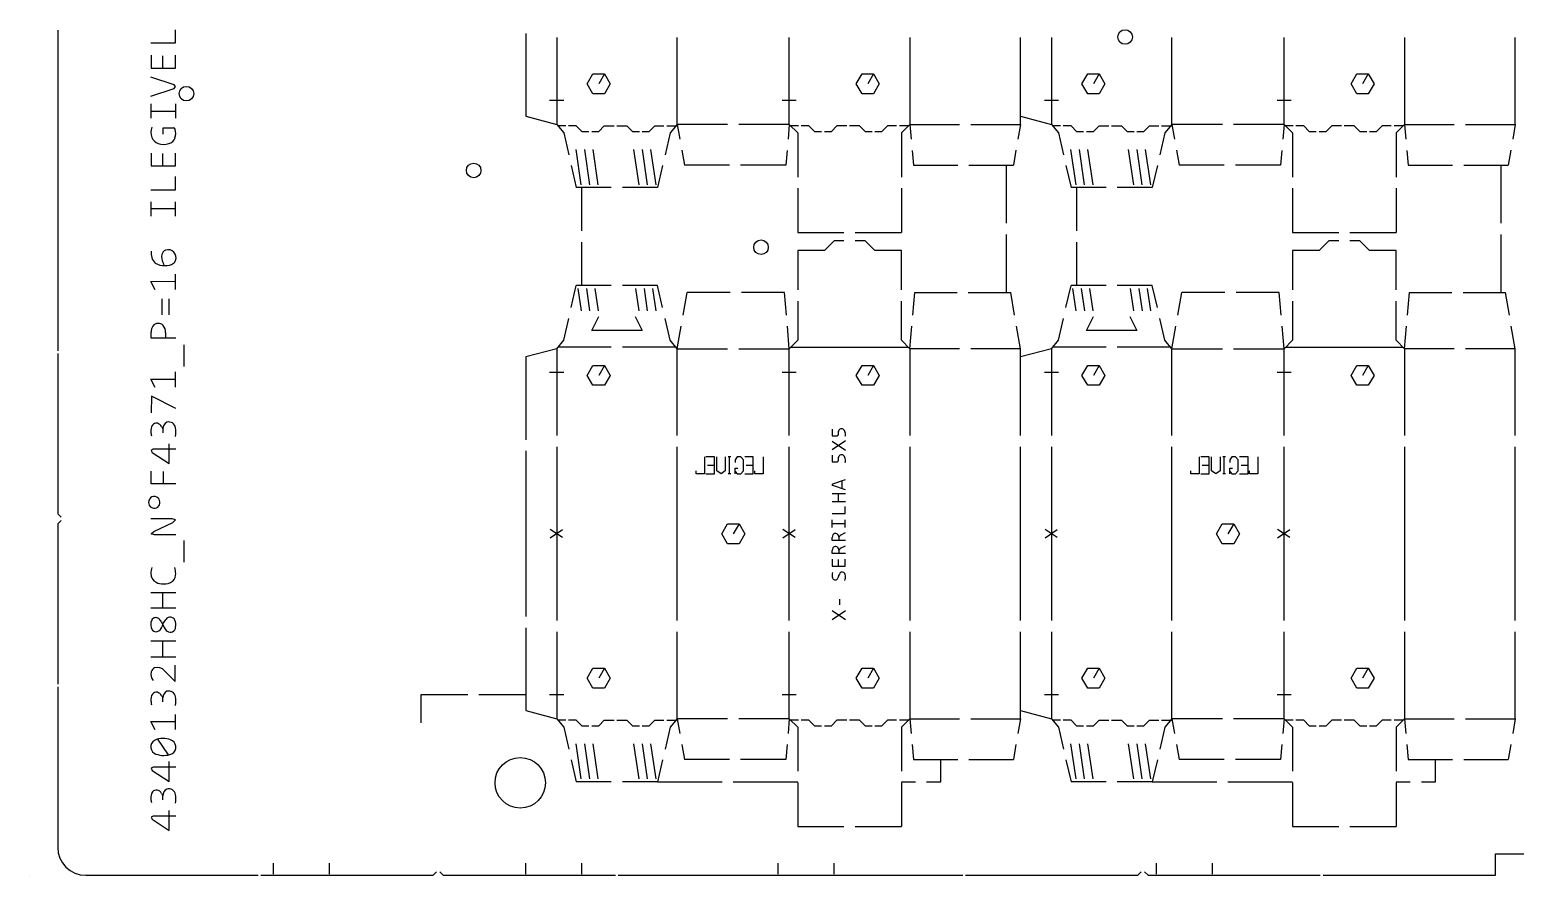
# Model space of a CAD drawing. Extents: x 0 to 1050, y 0 to 723.
# Drawn here: x 0 to 530, y 0 to 302 of the extents above; entities that cross this region are included whole.
import ezdxf

# ---------------------------------------------------------------- set-up
doc = ezdxf.new("R2010")
doc.units = 0
doc.layers.add('LAYOUT_PONTES', color=4, linetype='CONTINUOUS')

msp = doc.modelspace()

# ---------------------------------------------------------------- linework, layer by layer
at = {"layer": 'Layout_Pontes', "color": 16, "linetype": 'CONTINUOUS', "true_color": 0x800000}
for p, q in [((10, 301.52), (10, 244.33)), ((10, 244.33), (10, 187.15)), ((10, 186.15), (10, 128.97)), ((10, 128.97), (11.2, 127.77)), ((11.2, 126.57), (10, 125.37)), ((10, 125.37), (10, 68.18)), ((10, 67.18), (10, 10)), ((522.9, 0), (522.9, 7.7)), ((522.9, 7.7), (537.1, 7.7)), ((0, 0), (0, 0)), ((0, 0), (0, 0)), ((0, 0), (0, 0)), ((0, 0), (0, 0)), ((0, 0), (0, 0)), ((0, 0), (0, 0)), ((0, 0), (0, 0)), ((0, 0), (0, 0)), ((0, 0), (0, 0)), ((0, 0), (0, 0)), ((0, 0), (0, 0)), ((0, 0), (0, 0)), ((0, 0), (0, 0)), ((0, 0), (0, 0)), ((0, 0), (0, 0)), ((0, 0), (0, 0)), ((0, 0), (0, 0)), ((0, 0), (0, 0)), ((0, 0), (0, 0)), ((0, 0), (0, 0)), ((0, 0), (0, 0)), ((0, 0), (0, 0)), ((0, 0), (0, 0)), ((0, 0), (0, 0)), ((0, 0), (0, 0)), ((0, 0), (0, 0)), ((0, 0), (0, 0)), ((0, 0), (0, 0)), ((0, 0), (0, 0)), ((0, 0), (0, 0)), ((0, 0), (0, 0)), ((0, 0), (0, 0)), ((0, 0), (0, 0)), ((0, 0), (0, 0)), ((0, 0), (0, 0)), ((0, 0), (0, 0)), ((0, 0), (0, 0)), ((0, 0), (0, 0)), ((0, 0), (0, 0)), ((0, 0), (0, 0)), ((0, 0), (0, 0)), ((0, 0), (0, 0)), ((0, 0), (0, 0)), ((0, 0), (0, 0)), ((0, 0), (0, 0)), ((0, 0), (0, 0)), ((0, 0), (0, 0)), ((0, 0), (0, 0)), ((0, 0), (0, 0)), ((0, 0), (0, 0)), ((0, 0), (0, 0)), ((0, 0), (0, 0)), ((0, 0), (0, 0)), ((0, 0), (0, 0)), ((0, 0), (0, 0)), ((0, 0), (0, 0)), ((20, 0), (81.46, 0)), ((82.46, 0), (143.93, 0)), ((143.93, 0), (145.12, 1.2)), ((146.32, 1.2), (147.53, 0)), ((147.53, 0), (208.99, 0)), ((209.99, 0), (271.45, 0)), ((271.45, 0), (332.91, 0)), ((333.91, 0), (395.38, 0)), ((395.38, 0), (396.57, 1.2)), ((397.77, 1.2), (398.98, 0)), ((398.98, 0), (460.44, 0)), ((461.44, 0), (522.9, 0))]:
    msp.add_line(p, q, dxfattribs=at)
at = {"layer": 'Layout_Pontes', "color": 4, "linetype": 'CONTINUOUS', "true_color": 0x00ffff}
for p, q in [((43.24, 296.93), (51.99, 296.93)), ((51.99, 296.93), (51.99, 301.6)), ((43.34, 292.56), (43.34, 287.95)), ((47.49, 287.95), (47.49, 292.38)), ((51.99, 287.95), (51.99, 292.56)), ((43.34, 287.95), (51.99, 287.95)), ((51.5, 281.95), (43.22, 284.78)), ((52.05, 281.34), (51.5, 281.95)), ((51.52, 280.73), (52.05, 281.34)), ((43.22, 277.93), (51.52, 280.73)), ((190.5, 276.35), (185.5, 276.35)), ((273.5, 276.35), (268.5, 276.35)), ((367, 276.35), (362, 276.35)), ((450, 276.35), (445, 276.35)), ((43.35, 270.04), (43.35, 275.18)), ((43.35, 272.61), (51.99, 272.61)), ((51.99, 275.18), (51.99, 270.04)), ((47.65, 264.39), (47.65, 266.68)), ((47.65, 266.68), (51.3, 266.68)), ((43.35, 257.66), (43.35, 253.05)), ((47.49, 253.05), (47.49, 257.49)), ((51.99, 253.05), (51.99, 257.66)), ((43.35, 253.05), (51.99, 253.05)), ((51.99, 244.58), (51.99, 249.25)), ((43.24, 244.58), (51.99, 244.58)), ((43.35, 235.14), (43.35, 240.29)), ((51.99, 235.14), (51.99, 240.29)), ((51.99, 237.71), (43.35, 237.71)), ((51.95, 214.45), (51.95, 209)), ((43.19, 211.88), (51.95, 211.9)), ((44.72, 208.88), (43.19, 211.88)), ((47.17, 205.69), (47.17, 199.94)), ((49.77, 199.94), (49.77, 205.69)), ((43.34, 191.65), (43.34, 193.76)), ((52.1, 191.65), (43.34, 191.65)), ((48.48, 193.62), (48.48, 191.65)), ((55.09, 181.47), (55.09, 189.28)), ((43.19, 176.98), (51.95, 177)), ((44.72, 173.98), (43.19, 176.98)), ((51.95, 179.55), (51.95, 174.1)), ((190.5, 179.35), (185.5, 179.35)), ((273.5, 179.35), (268.5, 179.35)), ((367, 179.35), (362, 179.35)), ((450, 179.35), (445, 179.35)), ((43.43, 170.88), (43.39, 164.92)), ((52.14, 166.5), (43.43, 170.88)), ((47.51, 159.25), (47.52, 157.8)), ((49.73, 146.88), (49.81, 153.97)), ((44.04, 152.01), (43.34, 151.59)), ((43.34, 151.59), (43.71, 150.84)), ((43.71, 150.84), (49.73, 146.88)), ((52.1, 152.01), (44.04, 152.01)), ((43.35, 139.68), (43.35, 144.22)), ((47.65, 144.01), (47.65, 139.68)), ((52.1, 139.68), (43.35, 139.68)), ((50.79, 127.11), (43.24, 127.11)), ((43.31, 121.85), (44.25, 122.68)), ((44.25, 122.68), (51.06, 125.9)), ((52.02, 126.75), (50.79, 127.11)), ((51.06, 125.9), (52.02, 126.75)), ((190.05, 120.46), (185.72, 123.39)), ((190.05, 123.27), (185.72, 120.27)), ((273.05, 120.46), (268.72, 123.39)), ((273.05, 123.27), (268.72, 120.27)), ((366.55, 120.46), (362.22, 123.39)), ((366.55, 123.27), (362.22, 120.27)), ((449.55, 120.46), (445.22, 123.39)), ((449.55, 123.27), (445.22, 120.27)), ((44.5, 121.5), (43.31, 121.85)), ((52.1, 121.5), (44.5, 121.5)), ((55.09, 111.67), (55.09, 119.48)), ((43.24, 100.94), (52.1, 100.94)), ((47.49, 95.31), (47.49, 100.94)), ((52.1, 95.31), (43.24, 95.31)), ((46.98, 90.46), (48, 88.34)), ((52.1, 83.49), (43.24, 83.49)), ((47.49, 77.86), (47.49, 83.49)), ((52.1, 77.86), (43.24, 77.86)), ((51.86, 69.17), (51.92, 74.95)), ((48.07, 72.99), (51.86, 69.17)), ((190.5, 64.35), (185.5, 64.35)), ((273.5, 64.35), (268.5, 64.35)), ((367, 64.35), (362, 64.35)), ((450, 64.35), (445, 64.35)), ((47.52, 61.83), (47.51, 63.28)), ((43.19, 54.84), (51.95, 54.86)), ((44.72, 51.84), (43.19, 54.84)), ((51.95, 57.41), (51.95, 51.96)), ((49.55, 42.96), (45.72, 48.57)), ((44.04, 38.59), (43.34, 38.17)), ((43.34, 38.17), (43.71, 37.42)), ((43.71, 37.42), (49.73, 33.46)), ((52.1, 38.59), (44.04, 38.59)), ((49.73, 33.46), (49.81, 40.55)), ((47.52, 26.93), (47.51, 28.38)), ((49.73, 16.01), (49.81, 23.1)), ((44.04, 21.14), (43.34, 20.72)), ((43.34, 20.72), (43.71, 19.97)), ((43.71, 19.97), (49.73, 16.01)), ((52.1, 21.14), (44.04, 21.14)), ((87, 0.35), (87, 4.35)), ((107, 0.35), (107, 4.35)), ((177, 0.35), (177, 4.35)), ((197, 0.35), (197, 4.35)), ((267, 0.35), (267, 4.35)), ((287, 0.35), (287, 4.35)), ((402, 0.35), (402, 4.35)), ((422, 0.35), (422, 4.35))]:
    msp.add_line(p, q, dxfattribs=at)
at = {"layer": 'Layout_Pontes', "color": 254, "linetype": 'CONTINUOUS', "true_color": 0xffffff}
for p, q in [((177, 300.32), (177, 270.8)), ((353.5, 267.85), (353.5, 298.85)), ((530, 267.85), (530, 298.85)), ((198.9, 282.34), (200.95, 285.89)), ((200.95, 278.79), (198.9, 282.34)), ((200.95, 285.89), (205.06, 285.89)), ((205.05, 285.89), (203, 282.35)), ((207.1, 282.34), (205.05, 278.79)), ((205.06, 285.89), (207.1, 282.34)), ((294.9, 282.34), (296.95, 285.89)), ((296.95, 278.79), (294.9, 282.34)), ((296.95, 285.89), (301.06, 285.89)), ((301.05, 285.89), (299, 282.35)), ((303.1, 282.34), (301.05, 278.79)), ((301.06, 285.89), (303.1, 282.34)), ((375.4, 282.34), (377.45, 285.89)), ((377.45, 278.79), (375.4, 282.34)), ((377.45, 285.89), (381.56, 285.89)), ((381.55, 285.89), (379.5, 282.35)), ((383.6, 282.34), (381.55, 278.79)), ((381.56, 285.89), (383.6, 282.34)), ((471.4, 282.34), (473.45, 285.89)), ((473.45, 278.79), (471.4, 282.34)), ((473.45, 285.89), (477.56, 285.89)), ((477.55, 285.89), (475.5, 282.35)), ((479.6, 282.34), (477.55, 278.79)), ((477.56, 285.89), (479.6, 282.34)), ((205.05, 278.79), (200.95, 278.79)), ((301.05, 278.79), (296.95, 278.79)), ((381.55, 278.79), (377.45, 278.79)), ((477.55, 278.79), (473.45, 278.79)), ((177, 270.8), (188, 267.85)), ((353.5, 270.8), (364.5, 267.85)), ((188, 267.85), (190.5, 264.85)), ((195, 267.35), (197, 265.35)), ((197, 265.35), (199.5, 265.35)), ((200.5, 265.35), (203, 265.35)), ((203, 265.35), (205, 267.35)), ((213, 267.35), (215, 265.35)), ((215, 265.35), (217.5, 265.35)), ((218.5, 265.35), (221, 265.35)), ((221, 265.35), (223, 267.35)), ((231, 267.85), (228.5, 264.85)), ((231, 267.85), (231.93, 262.57)), ((271, 267.85), (270.54, 262.59)), ((271, 267.85), (274, 264.85)), ((278, 267.35), (280, 265.35)), ((280, 265.35), (282.5, 265.35)), ((283.5, 265.35), (286, 265.35)), ((286, 265.35), (288, 267.35)), ((296, 267.35), (298, 265.35)), ((298, 265.35), (300.5, 265.35)), ((301.5, 265.35), (304, 265.35)), ((304, 265.35), (306, 267.35)), ((311, 264.85), (314, 267.85)), ((314, 267.85), (314.46, 262.59)), ((353.5, 267.85), (352.57, 262.57)), ((364.5, 267.85), (367, 264.85)), ((371.5, 267.35), (373.5, 265.35)), ((373.5, 265.35), (376, 265.35)), ((377, 265.35), (379.5, 265.35)), ((379.5, 265.35), (381.5, 267.35)), ((389.5, 267.35), (391.5, 265.35)), ((391.5, 265.35), (394, 265.35)), ((395, 265.35), (397.5, 265.35)), ((397.5, 265.35), (399.5, 267.35)), ((407.5, 267.85), (405, 264.85)), ((407.5, 267.85), (408.43, 262.57)), ((447.5, 267.85), (447.04, 262.59)), ((447.5, 267.85), (450.5, 264.85)), ((454.5, 267.35), (456.5, 265.35)), ((456.5, 265.35), (459, 265.35)), ((460, 265.35), (462.5, 265.35)), ((462.5, 265.35), (464.5, 267.35)), ((472.5, 267.35), (474.5, 265.35)), ((474.5, 265.35), (477, 265.35)), ((478, 265.35), (480.5, 265.35)), ((480.5, 265.35), (482.5, 267.35)), ((487.5, 264.85), (490.5, 267.85)), ((490.5, 267.85), (490.96, 262.59)), ((530, 267.85), (529.07, 262.57)), ((190.5, 264.85), (192.3, 257.05)), ((228.5, 264.85), (226.7, 257.05)), ((274, 264.85), (274, 249.1)), ((311, 264.85), (311, 249.1)), ((367, 264.85), (368.8, 257.05)), ((405, 264.85), (403.2, 257.05)), ((450.5, 264.85), (450.5, 249.1)), ((487.5, 264.85), (487.5, 249.1)), ((194.84, 258.95), (196.67, 246.35)), ((197.88, 258.95), (199.7, 246.35)), ((200.91, 258.95), (202.74, 246.35)), ((215.43, 258.95), (217.26, 246.35)), ((218.46, 258.95), (220.29, 246.35)), ((221.49, 258.95), (223.32, 246.35)), ((232.62, 258.63), (233.56, 253.35)), ((270.19, 258.61), (269.73, 253.35)), ((314.81, 258.61), (315.27, 253.35)), ((351.87, 258.63), (350.94, 253.35)), ((371.34, 258.95), (373.17, 246.35)), ((374.38, 258.95), (376.2, 246.35)), ((377.41, 258.95), (379.24, 246.35)), ((391.93, 258.95), (393.76, 246.35)), ((394.96, 258.95), (396.79, 246.35)), ((397.99, 258.95), (399.82, 246.35)), ((409.12, 258.63), (410.06, 253.35)), ((446.69, 258.61), (446.23, 253.35)), ((491.31, 258.61), (491.77, 253.35)), ((528.37, 258.63), (527.44, 253.35)), ((193.2, 253.15), (195, 245.35)), ((225.8, 253.15), (224, 245.35)), ((249.64, 253.35), (233.56, 253.35)), ((269.73, 253.35), (253.64, 253.35)), ((315.27, 253.35), (331.1, 253.35)), ((335.1, 253.35), (350.94, 253.35)), ((348.5, 232.6), (348.5, 253.35)), ((369.7, 253.15), (371.5, 245.35)), ((402.3, 253.15), (400.5, 245.35)), ((426.14, 253.35), (410.06, 253.35)), ((446.23, 253.35), (430.14, 253.35)), ((491.77, 253.35), (507.6, 253.35)), ((511.6, 253.35), (527.44, 253.35)), ((525, 232.6), (525, 253.35)), ((207.5, 245.35), (195, 245.35)), ((197, 229.85), (197, 245.35)), ((224, 245.35), (211.5, 245.35)), ((274, 245.1), (274, 229.35)), ((311, 245.1), (311, 229.35)), ((384, 245.35), (371.5, 245.35)), ((373.5, 245.35), (373.5, 229.85)), ((400.5, 245.35), (388, 245.35)), ((450.5, 245.1), (450.5, 229.35)), ((487.5, 245.1), (487.5, 229.35)), ((274, 229.35), (290.5, 229.35)), ((294.5, 229.35), (311, 229.35)), ((348.5, 207.85), (348.5, 228.6)), ((450.5, 229.35), (467, 229.35)), ((471, 229.35), (487.5, 229.35)), ((525, 207.85), (525, 228.6)), ((197, 210.35), (197, 225.85)), ((274, 222.85), (274, 208.85)), ((283.5, 222.85), (274, 222.85)), ((287, 226.35), (283.5, 222.85)), ((290.5, 226.35), (287, 226.35)), ((298, 226.35), (294.5, 226.35)), ((301.5, 222.85), (298, 226.35)), ((311, 222.85), (301.5, 222.85)), ((311, 208.85), (311, 222.85)), ((373.5, 225.85), (373.5, 210.35)), ((450.5, 222.85), (450.5, 208.85)), ((460, 222.85), (450.5, 222.85)), ((463.5, 226.35), (460, 222.85)), ((467, 226.35), (463.5, 226.35)), ((474.5, 226.35), (471, 226.35)), ((478, 222.85), (474.5, 226.35)), ((487.5, 222.85), (478, 222.85)), ((487.5, 208.85), (487.5, 222.85)), ((193.2, 202.55), (195, 210.35)), ((207.5, 210.35), (195, 210.35)), ((196.84, 201.35), (195.67, 209.35)), ((199.87, 201.35), (198.71, 209.35)), ((202.9, 201.35), (201.74, 209.35)), ((224, 210.35), (211.5, 210.35)), ((217.42, 201.35), (216.26, 209.35)), ((220.45, 201.35), (219.29, 209.35)), ((223.49, 201.35), (222.32, 209.35)), ((225.8, 202.55), (224, 210.35)), ((233.11, 199.82), (234.52, 207.85)), ((249.89, 207.85), (234.52, 207.85)), ((269.25, 207.85), (253.89, 207.85)), ((269.95, 199.84), (269.25, 207.85)), ((315.05, 199.84), (315.75, 207.85)), ((315.75, 207.85), (330.86, 207.85)), ((334.86, 207.85), (349.97, 207.85)), ((351.39, 199.82), (349.97, 207.85)), ((369.7, 202.55), (371.5, 210.35)), ((384, 210.35), (371.5, 210.35)), ((373.34, 201.35), (372.17, 209.35)), ((376.37, 201.35), (375.21, 209.35)), ((379.4, 201.35), (378.24, 209.35)), ((400.5, 210.35), (388, 210.35)), ((393.92, 201.35), (392.76, 209.35)), ((396.95, 201.35), (395.79, 209.35)), ((399.99, 201.35), (398.82, 209.35)), ((402.3, 202.55), (400.5, 210.35)), ((409.61, 199.82), (411.02, 207.85)), ((426.39, 207.85), (411.02, 207.85)), ((445.75, 207.85), (430.39, 207.85)), ((446.45, 199.84), (445.75, 207.85)), ((491.55, 199.84), (492.25, 207.85)), ((492.25, 207.85), (507.36, 207.85)), ((511.36, 207.85), (526.47, 207.85)), ((527.89, 199.82), (526.47, 207.85)), ((274, 204.85), (274, 190.85)), ((311, 190.85), (311, 204.85)), ((450.5, 204.85), (450.5, 190.85)), ((487.5, 190.85), (487.5, 204.85)), ((190.5, 190.85), (192.3, 198.65)), ((200.5, 194.35), (203, 199.35)), ((216, 199.35), (218.5, 194.35)), ((228.5, 190.85), (226.7, 198.65)), ((367, 190.85), (368.8, 198.65)), ((377, 194.35), (379.5, 199.35)), ((392.5, 199.35), (395, 194.35)), ((405, 190.85), (403.2, 198.65)), ((188, 187.85), (190.5, 190.85)), ((218.5, 194.35), (200.5, 194.35)), ((231, 187.85), (228.5, 190.85)), ((231, 187.85), (232.41, 195.88)), ((271, 187.85), (270.3, 195.86)), ((274, 190.85), (271, 187.85)), ((314, 187.85), (311, 190.85)), ((314, 187.85), (314.7, 195.86)), ((353.5, 187.85), (352.08, 195.88)), ((364.5, 187.85), (367, 190.85)), ((395, 194.35), (377, 194.35)), ((407.5, 187.85), (405, 190.85)), ((407.5, 187.85), (408.91, 195.88)), ((447.5, 187.85), (446.8, 195.86)), ((450.5, 190.85), (447.5, 187.85)), ((490.5, 187.85), (487.5, 190.85)), ((490.5, 187.85), (491.2, 195.86)), ((530, 187.85), (528.58, 195.88)), ((188, 187.85), (177, 184.9)), ((364.5, 187.85), (353.5, 184.9)), ((353.5, 156.85), (353.5, 187.85)), ((530, 156.85), (530, 187.85)), ((177, 184.9), (177, 155.38)), ((198.9, 178.34), (200.95, 181.89)), ((200.95, 181.89), (205.06, 181.89)), ((205.05, 181.89), (203, 178.35)), ((205.06, 181.89), (207.1, 178.34)), ((294.9, 178.34), (296.95, 181.89)), ((296.95, 181.89), (301.06, 181.89)), ((301.05, 181.89), (299, 178.35)), ((301.06, 181.89), (303.1, 178.34)), ((375.4, 178.34), (377.45, 181.89)), ((377.45, 181.89), (381.56, 181.89)), ((381.55, 181.89), (379.5, 178.35)), ((381.56, 181.89), (383.6, 178.34)), ((471.4, 178.34), (473.45, 181.89)), ((473.45, 181.89), (477.56, 181.89)), ((477.55, 181.89), (475.5, 178.35)), ((477.56, 181.89), (479.6, 178.34)), ((200.95, 174.79), (198.9, 178.34)), ((207.1, 178.34), (205.05, 174.79)), ((296.95, 174.79), (294.9, 178.34)), ((303.1, 178.34), (301.05, 174.79)), ((377.45, 174.79), (375.4, 178.34)), ((383.6, 178.34), (381.55, 174.79)), ((473.45, 174.79), (471.4, 178.34)), ((479.6, 178.34), (477.55, 174.79)), ((205.05, 174.79), (200.95, 174.79)), ((301.05, 174.79), (296.95, 174.79)), ((381.55, 174.79), (377.45, 174.79)), ((477.55, 174.79), (473.45, 174.79)), ((177, 151.38), (177, 92.32)), ((353.5, 90.85), (353.5, 152.85)), ((530, 90.85), (530, 152.85)), ((246.9, 121.84), (248.95, 125.39)), ((248.95, 125.39), (253.06, 125.39)), ((253.05, 125.39), (251, 121.85)), ((253.06, 125.39), (255.1, 121.84)), ((423.4, 121.84), (425.45, 125.39)), ((425.45, 125.39), (429.56, 125.39)), ((429.55, 125.39), (427.5, 121.85)), ((429.56, 125.39), (431.6, 121.84)), ((248.95, 118.29), (246.9, 121.84)), ((253.05, 118.29), (248.95, 118.29)), ((255.1, 121.84), (253.05, 118.29)), ((425.45, 118.29), (423.4, 121.84)), ((429.55, 118.29), (425.45, 118.29)), ((431.6, 121.84), (429.55, 118.29)), ((177, 88.32), (177, 58.8)), ((353.5, 55.85), (353.5, 86.85)), ((530, 55.85), (530, 86.85)), ((198.9, 70.34), (200.95, 73.89)), ((200.95, 66.79), (198.9, 70.34)), ((200.95, 73.89), (205.06, 73.89)), ((205.05, 73.89), (203, 70.35)), ((207.1, 70.34), (205.05, 66.79)), ((205.06, 73.89), (207.1, 70.34)), ((294.9, 70.34), (296.95, 73.89)), ((296.95, 66.79), (294.9, 70.34)), ((296.95, 73.89), (301.06, 73.89)), ((301.05, 73.89), (299, 70.35)), ((303.1, 70.34), (301.05, 66.79)), ((301.06, 73.89), (303.1, 70.34)), ((375.4, 70.34), (377.45, 73.89)), ((377.45, 66.79), (375.4, 70.34)), ((377.45, 73.89), (381.56, 73.89)), ((381.55, 73.89), (379.5, 70.35)), ((383.6, 70.34), (381.55, 66.79)), ((381.56, 73.89), (383.6, 70.34)), ((471.4, 70.34), (473.45, 73.89)), ((473.45, 66.79), (471.4, 70.34)), ((473.45, 73.89), (477.56, 73.89)), ((477.55, 73.89), (475.5, 70.35)), ((479.6, 70.34), (477.55, 66.79)), ((477.56, 73.89), (479.6, 70.34)), ((156.25, 64.35), (139.5, 64.35)), ((139.5, 64.35), (139.5, 54.35)), ((177, 64.35), (160.25, 64.35)), ((205.05, 66.79), (200.95, 66.79)), ((301.05, 66.79), (296.95, 66.79)), ((381.55, 66.79), (377.45, 66.79)), ((477.55, 66.79), (473.45, 66.79)), ((177, 58.8), (188, 55.85)), ((353.5, 58.8), (364.5, 55.85)), ((188, 55.85), (190.5, 52.85)), ((195, 55.35), (197, 53.35)), ((197, 53.35), (199.5, 53.35)), ((200.5, 53.35), (203, 53.35)), ((203, 53.35), (205, 55.35)), ((213, 55.35), (215, 53.35)), ((215, 53.35), (217.5, 53.35)), ((218.5, 53.35), (221, 53.35)), ((221, 53.35), (223, 55.35)), ((231, 55.85), (228.5, 52.85)), ((231, 55.85), (231.93, 50.57)), ((271, 55.85), (270.54, 50.59)), ((271, 55.85), (274, 52.85)), ((278, 55.35), (280, 53.35)), ((280, 53.35), (282.5, 53.35)), ((283.5, 53.35), (286, 53.35)), ((286, 53.35), (288, 55.35)), ((296, 55.35), (298, 53.35)), ((298, 53.35), (300.5, 53.35)), ((301.5, 53.35), (304, 53.35)), ((304, 53.35), (306, 55.35)), ((311, 52.85), (314, 55.85)), ((314, 55.85), (314.46, 50.59)), ((353.5, 55.85), (352.57, 50.57)), ((364.5, 55.85), (367, 52.85)), ((371.5, 55.35), (373.5, 53.35)), ((373.5, 53.35), (376, 53.35)), ((377, 53.35), (379.5, 53.35)), ((379.5, 53.35), (381.5, 55.35)), ((389.5, 55.35), (391.5, 53.35)), ((391.5, 53.35), (394, 53.35)), ((395, 53.35), (397.5, 53.35)), ((397.5, 53.35), (399.5, 55.35)), ((407.5, 55.85), (405, 52.85)), ((407.5, 55.85), (408.43, 50.57)), ((447.5, 55.85), (447.04, 50.59)), ((447.5, 55.85), (450.5, 52.85)), ((454.5, 55.35), (456.5, 53.35)), ((456.5, 53.35), (459, 53.35)), ((460, 53.35), (462.5, 53.35)), ((462.5, 53.35), (464.5, 55.35)), ((472.5, 55.35), (474.5, 53.35)), ((474.5, 53.35), (477, 53.35)), ((478, 53.35), (480.5, 53.35)), ((480.5, 53.35), (482.5, 55.35)), ((487.5, 52.85), (490.5, 55.85)), ((490.5, 55.85), (490.96, 50.59)), ((530, 55.85), (529.07, 50.57)), ((190.5, 52.85), (192.3, 45.05)), ((228.5, 52.85), (226.7, 45.05)), ((274, 52.85), (274, 37.1)), ((311, 52.85), (311, 37.1)), ((367, 52.85), (368.8, 45.05)), ((405, 52.85), (403.2, 45.05)), ((450.5, 52.85), (450.5, 37.1)), ((487.5, 52.85), (487.5, 37.1)), ((194.84, 46.95), (196.67, 34.35)), ((197.88, 46.95), (199.7, 34.35)), ((200.91, 46.95), (202.74, 34.35)), ((215.43, 46.95), (217.26, 34.35)), ((218.46, 46.95), (220.29, 34.35)), ((221.49, 46.95), (223.32, 34.35)), ((232.62, 46.63), (233.56, 41.35)), ((270.19, 46.61), (269.73, 41.35)), ((314.81, 46.61), (315.27, 41.35)), ((351.87, 46.63), (350.94, 41.35)), ((371.34, 46.95), (373.17, 34.35)), ((374.38, 46.95), (376.2, 34.35)), ((377.41, 46.95), (379.24, 34.35)), ((391.93, 46.95), (393.76, 34.35)), ((394.96, 46.95), (396.79, 34.35)), ((397.99, 46.95), (399.82, 34.35)), ((409.12, 46.63), (410.06, 41.35)), ((446.69, 46.61), (446.23, 41.35)), ((491.31, 46.61), (491.77, 41.35)), ((528.37, 46.63), (527.44, 41.35)), ((193.2, 41.15), (195, 33.35)), ((225.8, 41.15), (224, 33.35)), ((249.64, 41.35), (233.56, 41.35)), ((269.73, 41.35), (253.64, 41.35)), ((315.27, 41.35), (331.1, 41.35)), ((325, 33.35), (325, 41.35)), ((335.1, 41.35), (350.94, 41.35)), ((369.7, 41.15), (371.5, 33.35)), ((402.3, 41.15), (400.5, 33.35)), ((426.14, 41.35), (410.06, 41.35)), ((446.23, 41.35), (430.14, 41.35)), ((491.77, 41.35), (507.6, 41.35)), ((501.5, 33.35), (501.5, 41.35)), ((511.6, 41.35), (527.44, 41.35)), ((207.5, 33.35), (195, 33.35)), ((224, 33.35), (211.5, 33.35)), ((224, 33.35), (247, 33.35)), ((251, 33.35), (274, 33.35)), ((274, 33.1), (274, 17.35)), ((311, 33.35), (316, 33.35)), ((311, 33.1), (311, 17.35)), ((320, 33.35), (325, 33.35)), ((384, 33.35), (371.5, 33.35)), ((400.5, 33.35), (388, 33.35)), ((400.5, 33.35), (423.5, 33.35)), ((427.5, 33.35), (450.5, 33.35)), ((450.5, 33.1), (450.5, 17.35)), ((487.5, 33.35), (492.5, 33.35)), ((487.5, 33.1), (487.5, 17.35)), ((496.5, 33.35), (501.5, 33.35)), ((274, 17.35), (290.5, 17.35)), ((294.5, 17.35), (311, 17.35)), ((450.5, 17.35), (467, 17.35)), ((471, 17.35), (487.5, 17.35))]:
    msp.add_line(p, q, dxfattribs=at)
at = {"layer": 'Layout_Pontes', "color": 1, "linetype": 'CONTINUOUS', "true_color": 0xff0000}
for p, q in [((188, 298.85), (188, 267.85)), ((231, 267.85), (231, 298.85)), ((271, 267.85), (271, 298.85)), ((314, 298.85), (314, 267.85)), ((364.5, 298.85), (364.5, 267.85)), ((407.5, 267.85), (407.5, 298.85)), ((447.5, 267.85), (447.5, 298.85)), ((490.5, 298.85), (490.5, 267.85)), ((191.21, 267.35), (188.41, 267.35)), ((195, 267.35), (192.21, 267.35)), ((205, 267.35), (208.5, 267.35)), ((209.5, 267.35), (213, 267.35)), ((223, 267.35), (226.29, 267.35)), ((227.29, 267.35), (230.58, 267.35)), ((249, 267.85), (231, 267.85)), ((271, 267.85), (253, 267.85)), ((274.25, 267.35), (271.5, 267.35)), ((278, 267.35), (275.25, 267.35)), ((291.5, 267.35), (288, 267.35)), ((296, 267.35), (292.5, 267.35)), ((309.25, 267.35), (306, 267.35)), ((313.5, 267.35), (310.25, 267.35)), ((314, 267.85), (331.75, 267.85)), ((335.75, 267.85), (353.5, 267.85)), ((367.71, 267.35), (364.92, 267.35)), ((371.5, 267.35), (368.71, 267.35)), ((381.5, 267.35), (385, 267.35)), ((386, 267.35), (389.5, 267.35)), ((399.5, 267.35), (402.79, 267.35)), ((403.79, 267.35), (407.08, 267.35)), ((425.5, 267.85), (407.5, 267.85)), ((447.5, 267.85), (429.5, 267.85)), ((450.75, 267.35), (448, 267.35)), ((454.5, 267.35), (451.75, 267.35)), ((468, 267.35), (464.5, 267.35)), ((472.5, 267.35), (469, 267.35)), ((485.75, 267.35), (482.5, 267.35)), ((490, 267.35), (486.75, 267.35)), ((490.5, 267.85), (508.25, 267.85)), ((512.25, 267.85), (530, 267.85)), ((188, 187.85), (188, 156.85)), ((207.5, 188.35), (188.41, 188.35)), ((230.58, 188.35), (211.5, 188.35)), ((231, 156.85), (231, 187.85)), ((231, 187.85), (249, 187.85)), ((253, 187.85), (271, 187.85)), ((271, 156.85), (271, 187.85)), ((271.5, 188.35), (313.5, 188.35)), ((331.75, 187.85), (314, 187.85)), ((314, 187.85), (314, 156.85)), ((353.5, 187.85), (335.75, 187.85)), ((364.5, 187.85), (364.5, 156.85)), ((384, 188.35), (364.92, 188.35)), ((407.08, 188.35), (388, 188.35)), ((407.5, 156.85), (407.5, 187.85)), ((407.5, 187.85), (425.5, 187.85)), ((429.5, 187.85), (447.5, 187.85)), ((447.5, 156.85), (447.5, 187.85)), ((448, 188.35), (490, 188.35)), ((508.25, 187.85), (490.5, 187.85)), ((490.5, 187.85), (490.5, 156.85)), ((530, 187.85), (512.25, 187.85)), ((188, 152.85), (188, 90.85)), ((231, 90.85), (231, 152.85)), ((271, 90.85), (271, 152.85)), ((314, 152.85), (314, 90.85)), ((364.5, 152.85), (364.5, 90.85)), ((407.5, 90.85), (407.5, 152.85)), ((447.5, 90.85), (447.5, 152.85)), ((490.5, 152.85), (490.5, 90.85)), ((188, 86.85), (188, 55.85)), ((231, 55.85), (231, 86.85)), ((271, 55.85), (271, 86.85)), ((314, 86.85), (314, 55.85)), ((364.5, 86.85), (364.5, 55.85)), ((407.5, 55.85), (407.5, 86.85)), ((447.5, 55.85), (447.5, 86.85)), ((490.5, 86.85), (490.5, 55.85)), ((191.21, 55.35), (188.41, 55.35)), ((195, 55.35), (192.21, 55.35)), ((205, 55.35), (208.5, 55.35)), ((209.5, 55.35), (213, 55.35)), ((223, 55.35), (226.29, 55.35)), ((227.29, 55.35), (230.58, 55.35)), ((249, 55.85), (231, 55.85)), ((271, 55.85), (253, 55.85)), ((274.25, 55.35), (271.5, 55.35)), ((278, 55.35), (275.25, 55.35)), ((291.5, 55.35), (288, 55.35)), ((296, 55.35), (292.5, 55.35)), ((309.25, 55.35), (306, 55.35)), ((313.5, 55.35), (310.25, 55.35)), ((314, 55.85), (331.75, 55.85)), ((335.75, 55.85), (353.5, 55.85)), ((367.71, 55.35), (364.92, 55.35)), ((371.5, 55.35), (368.71, 55.35)), ((381.5, 55.35), (385, 55.35)), ((386, 55.35), (389.5, 55.35)), ((399.5, 55.35), (402.79, 55.35)), ((403.79, 55.35), (407.08, 55.35)), ((425.5, 55.85), (407.5, 55.85)), ((447.5, 55.85), (429.5, 55.85)), ((450.75, 55.35), (448, 55.35)), ((454.5, 55.35), (451.75, 55.35)), ((468, 55.35), (464.5, 55.35)), ((472.5, 55.35), (469, 55.35)), ((485.75, 55.35), (482.5, 55.35)), ((490, 55.35), (486.75, 55.35)), ((490.5, 55.85), (508.25, 55.85)), ((512.25, 55.85), (530, 55.85))]:
    msp.add_line(p, q, dxfattribs=at)
at = {"layer": 'Layout_Pontes', "color": 176, "linetype": 'CONTINUOUS', "true_color": 0x000080}
for p, q in [((286.33, 159.13), (286.33, 156.81)), ((291.03, 154.93), (286.23, 151.77)), ((286.23, 154.84), (291.03, 151.66)), ((286.33, 156.81), (288.1, 156.81)), ((240.76, 149.23), (240.76, 143.23)), ((244.26, 149.23), (241.26, 149.23)), ((244.26, 143.23), (244.26, 149.23)), ((245.16, 144.23), (245.16, 149.23)), ((248.16, 149.23), (248.16, 144.23)), ((250.16, 149.23), (249.16, 149.23)), ((249.66, 143.23), (249.66, 149.23)), ((252.36, 149.23), (251.66, 148.23)), ((253.66, 149.23), (252.36, 149.23)), ((254.66, 148.23), (253.66, 149.23)), ((258.16, 149.23), (255.16, 149.23)), ((258.16, 143.23), (258.16, 149.23)), ((261.66, 149.23), (261.66, 143.23)), ((286.33, 149.83), (286.33, 147.5)), ((417.26, 149.23), (417.26, 143.23)), ((420.76, 149.23), (417.76, 149.23)), ((420.76, 143.23), (420.76, 149.23)), ((421.66, 144.23), (421.66, 149.23)), ((424.66, 149.23), (424.66, 144.23)), ((426.66, 149.23), (425.66, 149.23)), ((426.16, 143.23), (426.16, 149.23)), ((428.86, 149.23), (428.16, 148.23)), ((430.16, 149.23), (428.86, 149.23)), ((431.16, 148.23), (430.16, 149.23)), ((434.66, 149.23), (431.66, 149.23)), ((434.66, 143.23), (434.66, 149.23)), ((438.16, 149.23), (438.16, 143.23)), ((237.76, 143.23), (237.76, 144.23)), ((240.76, 143.23), (237.76, 143.23)), ((241.26, 143.23), (244.26, 143.23)), ((244.26, 146.22), (241.76, 146.22)), ((246.66, 143.23), (245.16, 144.23)), ((248.16, 144.23), (246.66, 143.23)), ((250.16, 143.23), (249.16, 143.23)), ((251.66, 148.23), (251.66, 147.23)), ((251.66, 143.23), (251.66, 145.23)), ((251.66, 145.23), (252.66, 145.23)), ((251.66, 144.09), (252.36, 143.23)), ((252.36, 143.23), (253.66, 143.23)), ((253.66, 143.23), (254.66, 144.23)), ((254.66, 144.23), (254.66, 148.23)), ((255.16, 143.23), (258.16, 143.23)), ((258.16, 146.22), (255.66, 146.22)), ((258.66, 143.23), (258.66, 144.23)), ((261.66, 143.23), (258.66, 143.23)), ((286.33, 147.5), (288.1, 147.5)), ((414.26, 143.23), (414.26, 144.23)), ((417.26, 143.23), (414.26, 143.23)), ((417.76, 143.23), (420.76, 143.23)), ((420.76, 146.22), (418.26, 146.22)), ((423.16, 143.23), (421.66, 144.23)), ((424.66, 144.23), (423.16, 143.23)), ((426.66, 143.23), (425.66, 143.23)), ((428.16, 148.23), (428.16, 147.23)), ((428.16, 143.23), (428.16, 145.23)), ((428.16, 145.23), (429.16, 145.23)), ((428.16, 144.09), (428.86, 143.23)), ((428.86, 143.23), (430.16, 143.23)), ((430.16, 143.23), (431.16, 144.23)), ((431.16, 144.23), (431.16, 148.23)), ((431.66, 143.23), (434.66, 143.23)), ((434.66, 146.22), (432.16, 146.22)), ((435.16, 143.23), (435.16, 144.23)), ((438.16, 143.23), (435.16, 143.23)), ((286.3, 139.35), (286.57, 139.67)), ((286.57, 139.02), (286.3, 139.35)), ((286.57, 139.67), (291.01, 141.16)), ((291.01, 137.53), (286.57, 139.02)), ((289.77, 140.74), (289.77, 137.95)), ((286.27, 136.2), (291, 136.2)), ((291, 133.2), (286.27, 133.2)), ((288.54, 133.2), (288.54, 136.2)), ((286.27, 129.05), (290.94, 129.05)), ((290.94, 129.05), (290.94, 131.55)), ((286.33, 124.02), (286.33, 126.76)), ((290.94, 125.39), (286.33, 125.39)), ((289.21, 121.29), (291.03, 122.23)), ((290.94, 124.02), (290.94, 126.76)), ((286.33, 119.48), (286.33, 120.56)), ((291, 119.48), (286.33, 119.48)), ((289.21, 116.64), (291.03, 117.58)), ((286.33, 114.83), (286.33, 115.91)), ((291, 114.83), (286.33, 114.83)), ((286.33, 112.76), (286.33, 110.3)), ((288.54, 110.3), (288.54, 112.67)), ((290.94, 110.3), (290.94, 112.76)), ((286.33, 110.3), (290.94, 110.3)), ((289.07, 96.48), (289.07, 98.47)), ((286.23, 91.28), (291.03, 94.44)), ((291.03, 91.17), (286.23, 94.35))]:
    msp.add_line(p, q, dxfattribs=at)
at = {"layer": 'Layout_Pontes', "color": 16, "linetype": 'CONTINUOUS', "true_color": 0x800000}
for centre in [(390.8, 299.05), (55.9, 278.85), (158.4, 251.45), (260.9, 224.05)]:
    msp.add_circle(centre, 2.6, dxfattribs=at)
at = {"layer": 'Layout_Pontes', "color": 176, "linetype": 'CONTINUOUS', "true_color": 0x000080}
msp.add_circle((175, 33), 9, dxfattribs=at)
at = {"layer": 'Layout_Pontes', "color": 4, "linetype": 'CONTINUOUS', "true_color": 0x00ffff}
for centre, radius, start, end in [((48.58, 264.97), 5.33, 158.7394, 199.5716), ((51.22, 266.01), 0.68, 11.2178, 83.7683), ((47.18, 264.66), 4.93, 340.7063, 17.4436), ((46.93, 264.51), 3.63, 201.5021, 252.9464), ((47.79, 267.33), 6.57, 252.945, 286.7822), ((48.8, 264.15), 3.24, 285.9354, 339.7181), ((49.16, 221.06), 2.03, 109.0392, 168.1417), ((49.44, 220.37), 2.77, 337.5404, 109.8439), ((52.75, 222.39), 9.42, 178.7874, 192.2784), ((47.02, 221.19), 3.58, 193.0068, 231.6399), ((47.73, 222.97), 5.44, 237.4755, 275.667), ((51.48, 220.53), 4.41, 167.5441, 207.9832), ((42.34, 215.67), 5.94, 18.292, 27.9821), ((48.66, 222.5), 4.96, 265.4024, 302.3215), ((50.02, 219.93), 2.07, 308.5786, 342.5276), ((45.86, 194.4), 2.49, 44.7333, 141.7797), ((44.86, 193.81), 3.63, 357.1217, 40.2778), ((47.23, 193.92), 3.9, 148.7547, 182.3203), ((46.92, 158.68), 3.72, 148.4754, 187.9802), ((45.21, 159.33), 1.95, 22.568, 138.4982), ((50.22, 161.41), 3.48, 202.5733, 218.7519), ((50.12, 159.26), 2.61, 116.4429, 180.2679), ((49.67, 159.42), 2.3, 5.9224, 108.2427), ((42.4, 157.86), 9.73, 352.2737, 10.6322), ((51.04, 158.81), 7.84, 184.7743, 194.792), ((44.39, 133.16), 1.99, 43.7997, 183.9489), ((44.46, 132.96), 2.05, 178.3172, 292.9966), ((44.22, 133.03), 2.21, 297.963, 43.3027), ((48.78, 107.82), 5.53, 159.366, 180.8241), ((46.73, 107.6), 3.48, 177.5482, 242.3497), ((48.51, 107.5), 3.58, 314.1278, 2.4451), ((45.95, 107.71), 6.14, 359.4637, 19.5804), ((47.58, 109.44), 5.51, 243.4422, 270.9269), ((48.04, 108.75), 4.83, 265.5871, 307.7978), ((46.88, 89.48), 3.7, 155.2181, 213.376), ((45.03, 90.22), 1.72, 52.1326, 151.8756), ((43.98, 88.97), 3.35, 26.4488, 51.0886), ((52.44, 87.75), 5.27, 136.2712, 158.6885), ((50.1, 90.26), 1.85, 25.2259, 142.4299), ((47.88, 89.33), 4.26, 348.7394, 23.7778), ((45.07, 88.58), 1.71, 221.291, 306.2983), ((43.86, 90.16), 3.71, 306.9199, 352.349), ((51.4, 90.04), 3.79, 206.521, 231.7572), ((50.17, 88.57), 1.89, 233.5699, 357.7839), ((46.69, 71.7), 3.46, 164.987, 220.2151), ((45.33, 72.05), 2.05, 111.5599, 164.4354), ((45.57, 70.79), 3.33, 41.3797, 107.5457), ((46.92, 62.71), 3.72, 148.4749, 187.9807), ((45.21, 63.36), 1.95, 22.6159, 138.4503), ((50.22, 65.45), 3.48, 202.6119, 218.763), ((50.13, 63.29), 2.62, 116.5961, 180.1112), ((49.67, 63.45), 2.3, 5.9234, 108.2416), ((42.4, 61.89), 9.73, 352.2738, 10.6321), ((51.05, 62.84), 7.84, 184.7738, 194.791), ((45.91, 45.8), 2.71, 103.8734, 235.6758), ((47.59, 41.46), 7.35, 62.7712, 108.4442), ((49.43, 45.74), 2.72, 282.2356, 56.0058), ((47.77, 50.2), 7.45, 242.9267, 287.4725), ((46.92, 27.81), 3.72, 148.4743, 187.9814), ((51.04, 27.94), 7.84, 184.7784, 194.7961), ((45.21, 28.46), 1.95, 22.6156, 138.4512), ((50.22, 30.55), 3.48, 202.6156, 218.7833), ((50.12, 28.4), 2.61, 116.4429, 180.2679), ((49.67, 28.55), 2.3, 5.9209, 108.2415), ((42.4, 26.99), 9.73, 352.2739, 10.6321)]:
    msp.add_arc(centre, radius, start, end, dxfattribs=at)
at = {"layer": 'Layout_Pontes', "color": 176, "linetype": 'CONTINUOUS', "true_color": 0x000080}
for centre, radius, start, end in [((289.64, 158.09), 1.19, 29.57, 149.3556), ((288.09, 157.11), 0.301, 271.0279, 7.1808), ((291.53, 157.48), 3.16, 157.3698, 186.1698), ((288.58, 157.42), 2.44, 353.8583, 31.0268), ((285.75, 157.31), 5.26, 352.3501, 358.3238), ((291.53, 148.18), 3.16, 157.365, 186.1672), ((289.64, 148.79), 1.19, 29.5699, 149.3556), ((288.58, 148.11), 2.44, 353.8585, 31.0267), ((288.09, 147.8), 0.301, 271.0803, 7.2455), ((285.75, 148.01), 5.26, 352.35, 358.3239), ((287.44, 120.87), 1.09, 12.8524, 146.4694), ((288.18, 120.63), 1.85, 152.9115, 182.1239), ((288.18, 115.97), 1.85, 152.9132, 182.1222), ((287.44, 116.22), 1.09, 12.8462, 146.47), ((287.1, 120.37), 1.59, 9.8405, 27.6563), ((300.35, 119.81), 11.72, 175.8888, 181.579), ((287.01, 122.15), 2.26, 317.0013, 329.9396), ((289.7, 120.6), 0.849, 125.0581, 149.9499), ((289.7, 115.95), 0.849, 125.0612, 149.9468), ((287.1, 115.72), 1.59, 9.8404, 27.6565), ((300.35, 115.15), 11.72, 175.8887, 181.579), ((287.01, 117.5), 2.26, 317.0016, 329.9393), ((291.57, 106.92), 5.3, 168.269, 179.155), ((288.48, 106.88), 2.22, 177.1339, 206.7518), ((287.36, 106.33), 0.968, 207.5591, 341.4821), ((279.22, 110.43), 10.08, 334.064, 340.26), ((291.57, 106.01), 3.05, 142.3578, 160.3339), ((289.89, 107.21), 0.98, 26.8875, 137.9251), ((287.93, 106.43), 3.09, 352.6843, 23.4253), ((285.86, 106.33), 5.14, 346.6251, 356.6301)]:
    msp.add_arc(centre, radius, start, end, dxfattribs=at)
at = {"layer": 'Layout_Pontes', "color": 16, "linetype": 'CONTINUOUS', "true_color": 0x800000}
msp.add_arc((20, 10), 10, 180, 270, dxfattribs=at)

doc.saveas('drawing.dxf')
